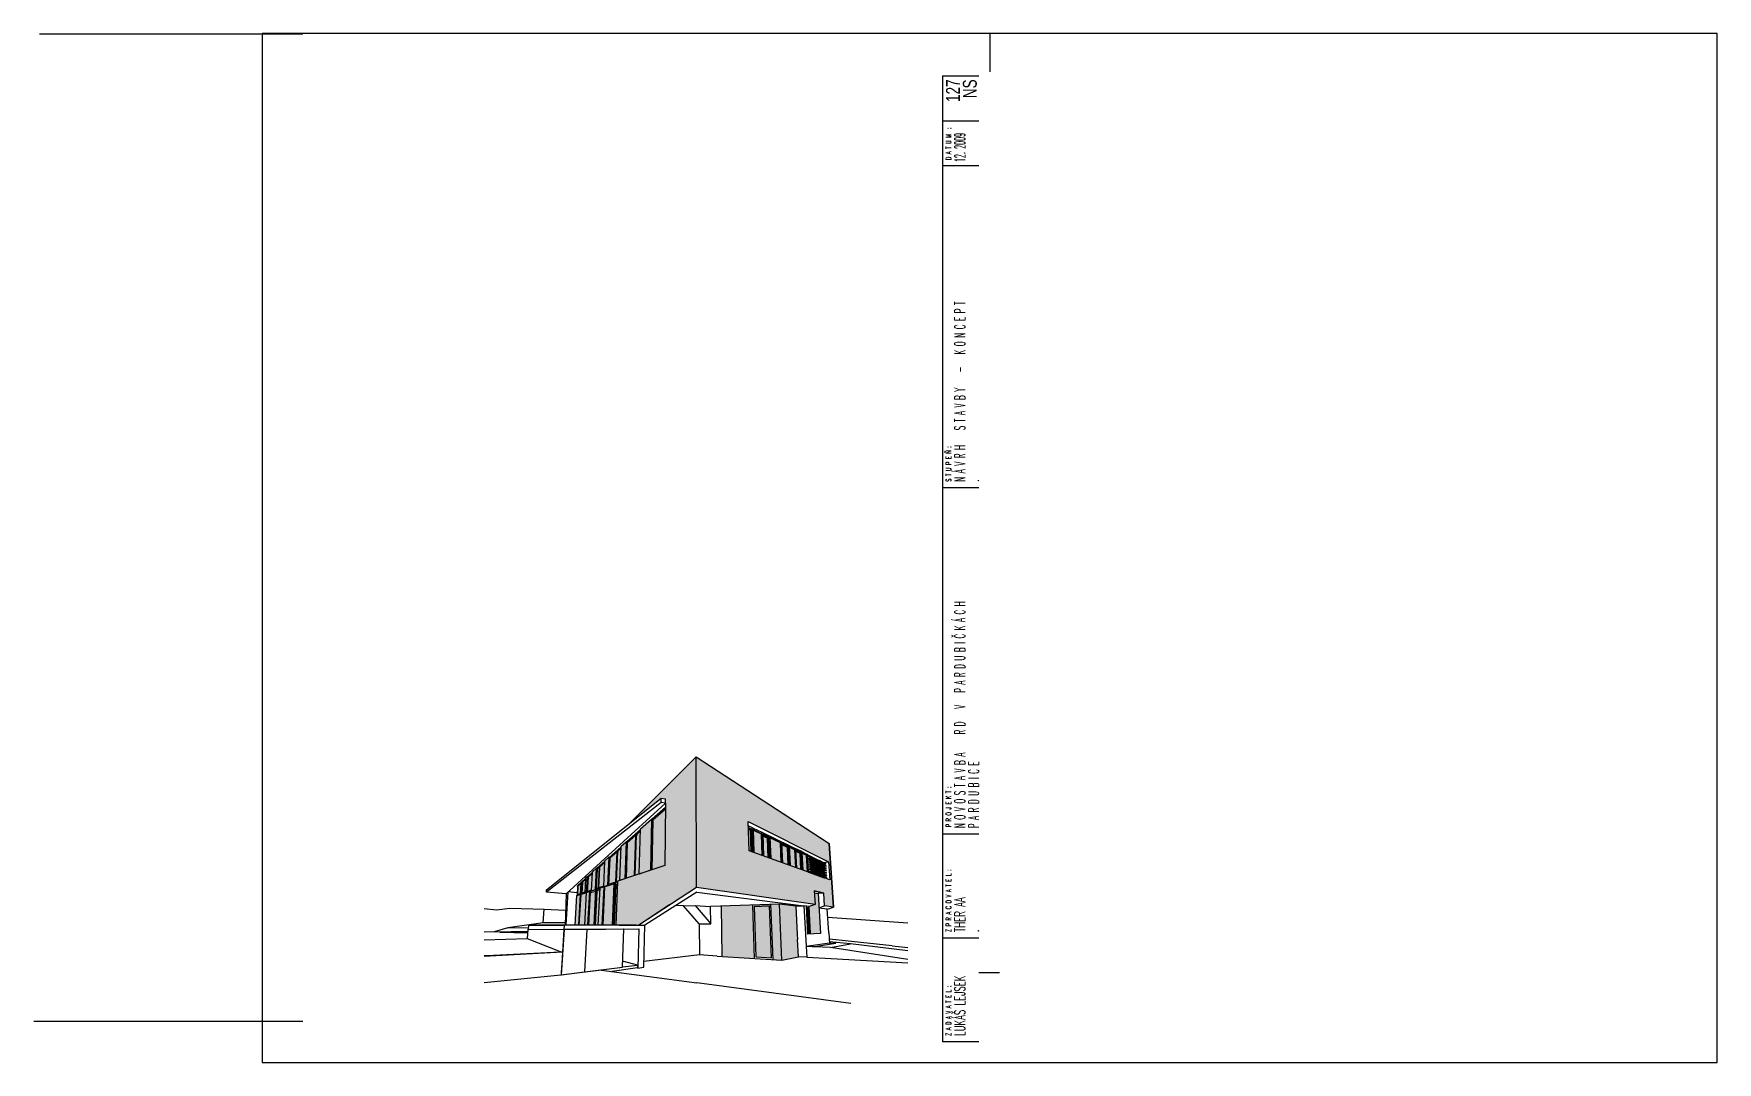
# Paper-space layout 'celni' of a CAD drawing. Header units: millimetres. Extents: x -492 to -6, y -6 to 291.
import ezdxf
from ezdxf.enums import TextEntityAlignment as Align

# ---------------------------------------------------------------- set-up
doc = ezdxf.new("R2010")
doc.units = ezdxf.units.MM
doc.layers.add('FLOATING-WINDOWS', color=2, linetype='Continuous', plot=False)
doc.layers.add('FLOATINGWINDOWS', color=2, linetype='Continuous', plot=False)
for name, color, linetype in [('ROZPISKA', 7, 'Continuous'), ('SRAFA', 251, 'Continuous'), ('srafa fasada', 253, 'Continuous'), ('ZDIVO', 1, 'Continuous')]:
    doc.layers.add(name, color=color, linetype=linetype)
doc.styles.add('ARIEL', font='arial.ttf', dxfattribs={"height": 1})
doc.styles.add('ROMANS', font='romans.shx', dxfattribs={"width": 0.7})

psp = doc.layouts.new('celni')

# ---------------------------------------------------------------- hatches: boundary and pattern name
at = {"layer": 'SRAFA'}
psp.add_hatch(color=9, dxfattribs=at).paths.add_polyline_path([(-300.41, 44.69), (-300.48, 82.39), (-319.94, 62.96), (-310.56, 70.47), (-309.31, 70.28), (-309.32, 69.03), (-309.59, 50.98), (-323.19, 46.46), (-323.68, 33.81), (-322.72, 33.81), (-317.04, 33.79)])
h = psp.add_hatch(color=252, dxfattribs=at)
h.paths.add_polyline_path([(-262.14, 57.35), (-260.82, 38.94), (-263.43, 39.32), (-263.68, 43), (-266.43, 43.67), (-266.19, 39.72), (-300.41, 44.69), (-300.48, 82.39)])
h.paths.add_polyline_path([(-285.49, 63.75), (-262.31, 52.07), (-261.94, 46.83), (-285.24, 55.25)], flags=16)
at = {"layer": 'SRAFA', "lineweight": 9}
h = psp.add_hatch(dxfattribs=at)
h.set_pattern_fill('WOOD_2', color=252, scale=0.4, style=0, pattern_type=2)
h.set_pattern_definition([(108.4349, (0.104, 0), (-0.39999936, 0.800000174), [0.1517892, -1.1131216]), (139.3987, (0.056, 0.144), (-2.399999607, 2.0000001685), [0.0737564, -3.6140616]), (136.8476, (0.4, 0.192), (-5.999999015, 5.6000011336), [0.1754536, -8.5972312]), (109.9831, (0.272, 0.312), (-1.1999997816, 3.2000002635), [0.0936376, -4.5882424]), (90, (0.24, 0), (-0.4, 0.4), [0.08, -0.32]), (118.4429, (0.24, 0.08), (2.79999753556, -5.2000015064), [0.2183576, -10.6995176]), (84.2894, (0.136, 0.272), (-0.400000526, -3.5999997694), [0.0803992, -3.9395512]), (129.8056, (0.144, 0.352), (1.600000973, -1.9999992245), [0.062482, -3.061618])])
h.paths.add_polyline_path([(-313.38, 64.42), (-316.58, 61.58), (-316.94, 48.55), (-313.71, 49.63)])
at = {"layer": 'SRAFA'}
h = psp.add_hatch(color=9, dxfattribs=at)
h.paths.add_polyline_path([(-281.68, 60.13), (-284.05, 61.24), (-283.84, 54.75), (-281.46, 53.89)])
h.paths.add_polyline_path([(-272.03, 55.56), (-273.6, 56.3), (-273.33, 50.95), (-271.76, 50.38)])
h.paths.add_polyline_path([(-268.65, 53.96), (-269.98, 54.59), (-269.69, 49.63), (-268.37, 49.15)])
at = {"layer": 'SRAFA', "lineweight": 9}
h = psp.add_hatch(dxfattribs=at)
h.set_pattern_fill('WOOD_2', color=252, scale=0.3, style=0, pattern_type=2)
h.set_pattern_definition([(108.4349, (0.078, 0), (-0.29999952, 0.60000013), [0.1138419, -0.8348412]), (139.3987, (0.042, 0.108), (-1.7999997054, 1.5000001264), [0.0553173, -2.7105462]), (136.8476, (0.3, 0.144), (-4.49999926125, 4.20000085016), [0.1315902, -6.4479234]), (109.9831, (0.204, 0.234), (-0.8999998362, 2.4000001976), [0.0702282, -3.4411818]), (90, (0.18, 0), (-0.3, 0.3), [0.06, -0.24]), (118.4429, (0.18, 0.06), (2.09999815167, -3.90000112978), [0.1637682, -8.0246382]), (84.2894, (0.102, 0.204), (-0.3000003944, -2.699999827), [0.0602994, -2.9546634]), (129.8056, (0.108, 0.264), (1.2000007298, -1.4999994184), [0.0468615, -2.2962135])])
h.paths.add_polyline_path([(-334, 42.65), (-334.95, 42.34), (-335.46, 33.79), (-334.51, 33.8)])
h.paths.add_polyline_path([(-331.33, 43.52), (-332.15, 43.25), (-332.66, 33.8), (-331.84, 33.8)])
h.paths.add_polyline_path([(-327.19, 44.86), (-328.25, 44.52), (-328.76, 33.8), (-327.7, 33.8)])
h.paths.add_polyline_path([(-331.9, 47.83), (-332.43, 47.36), (-332.67, 43.08), (-332.15, 43.25)])
h.paths.add_polyline_path([(-329.25, 50.2), (-330.49, 49.1), (-330.77, 43.7), (-329.56, 44.09)])
h.paths.add_polyline_path([(-325.71, 53.37), (-326.85, 52.34), (-327.19, 44.86), (-326.06, 45.23)])
h.paths.add_polyline_path([(-320.68, 57.89), (-322.15, 56.58), (-322.52, 46.7), (-321.05, 47.19)])
at = {"layer": 'srafa fasada'}
h = psp.add_hatch(color=251, dxfattribs=at)
h.paths.add_polyline_path([(-309.35, 67.32), (-313.01, 64.1), (-313.32, 49.74), (-309.59, 50.98)])
h.paths.add_polyline_path([(-316.6, 60.93), (-317.81, 59.87), (-318.16, 48.13), (-316.89, 48.55), (-316.94, 48.55)])
h.paths.add_polyline_path([(-317.94, 59.76), (-320.39, 57.6), (-320.74, 47.27), (-318.29, 48.09)])
h.paths.add_polyline_path([(-322.17, 56.03), (-323.25, 55.08), (-323.6, 46.27), (-323.19, 46.4), (-323.19, 46.46), (-322.47, 46.7), (-322.52, 46.7)])
h.paths.add_polyline_path([(-323.35, 54.99), (-325.45, 53.14), (-325.78, 45.55), (-323.7, 46.23)])
h.paths.add_polyline_path([(-326.87, 51.88), (-328.37, 50.57), (-328.66, 44.59), (-327.18, 45.08)])
h.paths.add_polyline_path([(-328.45, 50.5), (-329.11, 49.92), (-329.38, 44.35), (-328.73, 44.57)])
h.paths.add_polyline_path([(-330.51, 48.68), (-331.7, 47.63), (-331.92, 43.52), (-330.76, 43.9)])
h.paths.add_polyline_path([(-332.46, 46.97), (-333.31, 46.21), (-333.5, 42.99), (-332.66, 43.27)])
h.paths.add_polyline_path([(-333.37, 46.16), (-333.67, 45.89), (-333.84, 42.88), (-333.55, 42.98)])
h.paths.add_polyline_path([(-333.73, 45.85), (-334.66, 45.03), (-334.54, 45.02), (-334.68, 42.6), (-333.9, 42.86)])
h.paths.add_polyline_path([(-332.15, 43.15), (-333.74, 42.64), (-334.24, 33.8), (-332.66, 33.8)])
h.paths.add_polyline_path([(-329.49, 43.64), (-330.97, 43.18), (-331.46, 33.8), (-329.98, 33.8)])
h.paths.add_polyline_path([(-328.27, 44.01), (-329.17, 43.73), (-329.03, 43.73), (-329.52, 33.8), (-328.76, 33.8)])
h.paths.add_polyline_path([(-323.23, 45.51), (-323.59, 45.4), (-324.05, 33.81), (-323.68, 33.81)])
h = psp.add_hatch(color=251, dxfattribs=at)
h.paths.add_polyline_path([(-284.82, 61.17), (-285.42, 61.45), (-285.24, 55.25), (-284.63, 55.04)])
h.paths.add_polyline_path([(-279.89, 58.88), (-281.27, 59.52), (-281.05, 53.74), (-279.67, 53.24)])
h.paths.add_polyline_path([(-276.19, 57.53), (-279.21, 58.96), (-278.97, 52.99), (-275.93, 51.89)])
h.paths.add_polyline_path([(-274.18, 56.22), (-275.82, 56.98), (-275.58, 51.76), (-273.93, 51.17)])
h.paths.add_polyline_path([(-270.51, 54.51), (-271.7, 55.07), (-271.44, 50.26), (-270.25, 49.83)])
h.paths.add_polyline_path([(-265.33, 42.92), (-266.4, 43.16), (-266.19, 39.72), (-267.92, 39.19), (-267.45, 31.23), (-264.59, 31.42)])
h.paths.add_polyline_path([(-271.75, 39.31), (-276.47, 39.86), (-275.75, 23.67), (-270.99, 24.66), (-271.25, 29.66), (-271.33, 31.17)])
h.paths.add_polyline_path([(-276.47, 39.86), (-278.91, 39.77), (-278.28, 23.83), (-275.75, 23.67)])
h.paths.add_polyline_path([(-279.32, 39.33), (-283.68, 39.18), (-283.22, 24.62), (-278.73, 24.35)])
h.paths.add_polyline_path([(-284.16, 39.58), (-293.17, 39.25), (-292.96, 24.76), (-283.68, 24.18)])
psp.add_hatch(color=251, dxfattribs=at).paths.add_polyline_path([(-324.14, 45.72), (-326.88, 44.84), (-327.38, 33.8), (-324.62, 33.8)])

# ---------------------------------------------------------------- linework, layer by layer
for p, q in [((-300.48, 82.39), (-319.94, 62.96)), ((-300.41, 44.69), (-300.48, 82.39)), ((-300.48, 82.39), (-262.71, 57.72)), ((-310.58, 69.21), (-343.7, 43.33)), ((-343.68, 43.95), (-310.56, 70.47)), ((-309.32, 69.03), (-337.98, 42.87)), ((-310.58, 69.21), (-310.56, 70.47)), ((-309.32, 69.03), (-310.58, 69.21)), ((-310.56, 70.47), (-309.31, 70.28)), ((-309.32, 69.03), (-309.59, 50.98)), ((-309.32, 69.03), (-309.31, 70.28)), ((-316.58, 61.58), (-313.38, 64.42)), ((-313.38, 64.42), (-313.71, 49.63)), ((-313.48, 49.68), (-313.17, 63.95)), ((-313.17, 64.38), (-313.38, 64.42)), ((-313.01, 64.1), (-313.32, 49.74)), ((-309.34, 67.79), (-313.17, 64.38)), ((-313.01, 64.1), (-313.17, 63.95)), ((-313.17, 63.95), (-313.17, 63.95)), ((-313.12, 64.37), (-309.34, 67.73)), ((-309.35, 67.32), (-313.01, 64.1)), ((-313.01, 64.1), (-312.91, 64.08)), ((-285.24, 55.25), (-285.49, 63.75)), ((-285.49, 63.75), (-262.31, 52.07)), ((-316.59, 61.34), (-320.49, 57.87)), ((-320.45, 57.86), (-316.59, 61.29)), ((-317.94, 59.76), (-320.39, 57.6)), ((-318.29, 48.09), (-317.94, 59.76)), ((-317.81, 59.87), (-318.16, 48.13)), ((-317.81, 59.87), (-317.94, 59.76)), ((-317.94, 59.76), (-317.94, 59.76)), ((-316.6, 60.93), (-317.81, 59.87)), ((-317.81, 59.87), (-317.47, 59.83)), ((-316.94, 48.55), (-316.58, 61.58)), ((-284.07, 61.82), (-285.45, 62.49)), ((-285.44, 62.02), (-284.3, 61.48)), ((-284.48, 61.45), (-285.43, 61.9)), ((-285.43, 61.57), (-284.65, 61.2)), ((-284.82, 61.17), (-285.42, 61.45)), ((-284.65, 61.2), (-284.82, 61.17)), ((-284.63, 55.04), (-284.82, 61.17)), ((-284.65, 61.2), (-284.45, 54.97)), ((-284.3, 61.48), (-284.48, 61.45)), ((-284.27, 54.91), (-284.48, 61.45)), ((-284.3, 61.48), (-284.09, 54.84)), ((-284.07, 61.82), (-281.53, 60.59)), ((-284.05, 61.36), (-284.07, 61.82)), ((-284.05, 61.36), (-283.84, 54.75)), ((-284.05, 61.36), (-281.51, 60.15)), ((-284.05, 61.24), (-281.68, 60.13)), ((-281.51, 60.15), (-281.68, 60.13)), ((-281.46, 53.89), (-281.68, 60.13)), ((-281.53, 60.59), (-273.62, 56.78)), ((-281.28, 53.82), (-281.53, 60.59)), ((-281.29, 60.05), (-281.05, 53.74)), ((-279.42, 59.16), (-281.29, 60.05)), ((-281.28, 59.94), (-279.59, 59.14)), ((-279.73, 58.9), (-281.27, 59.62)), ((-279.89, 58.88), (-281.27, 59.52)), ((-279.73, 58.9), (-279.89, 58.88)), ((-279.67, 53.24), (-279.89, 58.88)), ((-279.5, 53.18), (-279.73, 58.9)), ((-279.42, 59.16), (-279.59, 59.14)), ((-279.59, 59.14), (-279.35, 53.12)), ((-279.18, 53.06), (-279.42, 59.16)), ((-279.22, 59.06), (-278.97, 52.99)), ((-276.03, 57.55), (-279.22, 59.06)), ((-276.19, 57.53), (-279.21, 58.96)), ((-322.15, 56.39), (-325.57, 53.35)), ((-325.53, 53.35), (-322.15, 56.35)), ((-323.35, 54.99), (-325.45, 53.14)), ((-323.7, 46.23), (-323.35, 54.99)), ((-323.25, 55.08), (-323.6, 46.27)), ((-323.25, 55.08), (-323.35, 54.99)), ((-323.35, 54.99), (-323.35, 54.99)), ((-322.17, 56.03), (-323.25, 55.08)), ((-323.25, 55.08), (-322.95, 55.04)), ((-322.52, 46.7), (-322.15, 56.58)), ((-322.15, 56.58), (-320.68, 57.89)), ((-320.68, 57.89), (-321.05, 47.19)), ((-320.39, 57.6), (-320.74, 47.27)), ((-320.49, 57.87), (-320.68, 57.89)), ((-320.39, 57.6), (-320.51, 57.49)), ((-320.39, 57.6), (-320.29, 57.59)), ((-261.94, 46.83), (-285.24, 55.25)), ((-276.03, 57.55), (-276.19, 57.53)), ((-275.93, 51.89), (-276.19, 57.53)), ((-275.76, 51.83), (-276.03, 57.55)), ((-273.77, 56.48), (-275.84, 57.46)), ((-275.84, 57.46), (-275.58, 51.76)), ((-275.84, 57.36), (-273.92, 56.46)), ((-274.03, 56.24), (-275.83, 57.08)), ((-274.18, 56.22), (-275.82, 56.98)), ((-274.03, 56.24), (-274.18, 56.22)), ((-273.93, 51.17), (-274.18, 56.22)), ((-273.77, 51.11), (-274.03, 56.24)), ((-273.77, 56.48), (-273.92, 56.46)), ((-273.92, 56.46), (-273.65, 51.06)), ((-273.49, 51.01), (-273.77, 56.48)), ((-273.62, 56.78), (-271.9, 55.95)), ((-273.62, 56.78), (-273.33, 50.95)), ((-273.6, 56.4), (-271.88, 55.58)), ((-273.6, 56.3), (-272.03, 55.56)), ((-271.88, 55.58), (-272.03, 55.56)), ((-271.76, 50.38), (-272.03, 55.56)), ((-270, 55.03), (-271.9, 55.95)), ((-271.9, 55.95), (-271.6, 50.32)), ((-271.44, 50.26), (-271.73, 55.51)), ((-271.73, 55.51), (-270.13, 54.75)), ((-270.27, 54.73), (-271.72, 55.42)), ((-271.71, 55.16), (-270.36, 54.53)), ((-270.51, 54.51), (-271.7, 55.07)), ((-270.36, 54.53), (-270.51, 54.51)), ((-270.25, 49.83), (-270.51, 54.51)), ((-270.36, 54.53), (-270.1, 49.78)), ((-270.13, 54.75), (-270.27, 54.73)), ((-269.99, 49.74), (-270.27, 54.73)), ((-270.13, 54.75), (-269.84, 49.68)), ((-270, 55.03), (-268.53, 54.32)), ((-270, 55.03), (-269.98, 54.68)), ((-268.51, 53.98), (-269.98, 54.68)), ((-269.98, 54.68), (-269.69, 49.63)), ((-269.98, 54.59), (-268.65, 53.96)), ((-268.51, 53.98), (-268.65, 53.96)), ((-268.37, 49.15), (-268.65, 53.96)), ((-268.22, 49.1), (-268.53, 54.32)), ((-268.53, 54.32), (-268.4, 54.26)), ((-268.09, 49.05), (-268.4, 54.26)), ((-267.76, 53.78), (-268.39, 54.08)), ((-268.27, 53.72), (-267.7, 53.79)), ((-263.56, 51.45), (-268.27, 53.72)), ((-267.7, 53.79), (-263.05, 51.51)), ((-262.71, 57.72), (-262.52, 57.6)), ((-262.14, 57.35), (-262.52, 57.6)), ((-260.82, 38.94), (-262.14, 57.35)), ((-330.49, 48.97), (-331.78, 47.83)), ((-331.75, 47.82), (-330.49, 48.94)), ((-330.51, 48.68), (-331.7, 47.63)), ((-330.49, 49.1), (-330.77, 43.7)), ((-329.25, 50.2), (-330.49, 49.1)), ((-329.11, 49.92), (-329.91, 33.8)), ((-329.56, 44.09), (-329.25, 50.2)), ((-329.25, 50.2), (-329.09, 50.18)), ((-326.86, 52.2), (-329.13, 50.19)), ((-328.45, 50.5), (-329.11, 49.92)), ((-329.11, 49.92), (-329, 49.91)), ((-329.09, 50.18), (-326.86, 52.17)), ((-328.73, 44.57), (-328.45, 50.5)), ((-328.37, 50.57), (-328.66, 44.59)), ((-328.37, 50.57), (-328.45, 50.5)), ((-326.87, 51.88), (-328.37, 50.57)), ((-328.37, 50.57), (-328.37, 50.57)), ((-327.19, 44.86), (-326.85, 52.34)), ((-326.85, 52.34), (-325.71, 53.37)), ((-325.71, 53.37), (-326.06, 45.23)), ((-325.88, 45.22), (-325.54, 53.06)), ((-325.45, 53.14), (-325.79, 45.25)), ((-325.53, 53.35), (-325.71, 53.37)), ((-325.45, 53.14), (-325.54, 53.06)), ((-325.45, 53.14), (-325.33, 53.12)), ((-309.59, 50.98), (-323.19, 46.46)), ((-313.71, 49.63), (-316.94, 48.55)), ((-313.65, 49.63), (-313.71, 49.63)), ((-268.23, 53.17), (-267.67, 53.23)), ((-263.53, 50.96), (-268.23, 53.17)), ((-268.2, 52.61), (-267.63, 52.68)), ((-263.5, 50.47), (-268.2, 52.61)), ((-268.17, 52.06), (-267.6, 52.12)), ((-263.46, 49.97), (-268.17, 52.06)), ((-268.13, 51.5), (-267.57, 51.56)), ((-263.43, 49.48), (-268.13, 51.5)), ((-268.1, 50.94), (-267.53, 51)), ((-263.39, 48.98), (-268.1, 50.94)), ((-268.09, 49.11), (-263.55, 47.46)), ((-268.07, 50.38), (-267.5, 50.43)), ((-263.36, 48.48), (-268.07, 50.38)), ((-268.03, 49.82), (-267.46, 49.87)), ((-263.33, 47.99), (-268.03, 49.82)), ((-268, 49.26), (-267.43, 49.31)), ((-263.29, 47.49), (-268, 49.26)), ((-267.67, 53.23), (-263.02, 51.01)), ((-267.63, 52.68), (-262.98, 50.52)), ((-267.6, 52.12), (-262.95, 50.02)), ((-267.57, 51.56), (-262.91, 49.52)), ((-267.53, 51), (-262.88, 49.03)), ((-267.5, 50.43), (-262.84, 48.53)), ((-267.46, 49.87), (-262.81, 48.03)), ((-267.43, 49.31), (-262.77, 47.53)), ((-263.85, 51.91), (-264.94, 52.44)), ((-263.85, 51.91), (-262.31, 52.07)), ((-263.85, 51.9), (-263.85, 51.91)), ((-263.82, 51.39), (-263.83, 51.58)), ((-263.78, 50.89), (-263.8, 51.09)), ((-263.75, 50.38), (-263.76, 50.59)), ((-263.71, 49.87), (-263.73, 50.09)), ((-263.68, 49.37), (-263.7, 49.59)), ((-263.65, 48.86), (-263.66, 49.09)), ((-263.05, 51.51), (-263.56, 51.45)), ((-263.02, 51.01), (-263.53, 50.96)), ((-262.98, 50.52), (-263.5, 50.47)), ((-262.95, 50.02), (-263.46, 49.97)), ((-262.91, 49.52), (-263.43, 49.48)), ((-262.88, 49.03), (-263.39, 48.98)), ((-262.31, 52.07), (-261.94, 46.83)), ((-343.7, 43.33), (-343.68, 43.95)), ((-334.71, 44.92), (-334.86, 42.37)), ((-334.66, 45.03), (-334.8, 42.56)), ((-334.71, 44.92), (-334.69, 45.2)), ((-332.44, 47.24), (-334.69, 45.23)), ((-334.69, 45.2), (-332.44, 47.21)), ((-334.69, 45.23), (-334.69, 45.23)), ((-334.69, 45.2), (-334.69, 45.23)), ((-334.68, 42.6), (-334.54, 45.02)), ((-333.73, 45.85), (-334.66, 45.03)), ((-334.66, 45.03), (-334.54, 45.02)), ((-333.67, 45.89), (-334.37, 33.8)), ((-333.91, 42.65), (-333.73, 45.85)), ((-333.67, 45.89), (-333.73, 45.85)), ((-333.37, 46.16), (-333.67, 45.89)), ((-333.67, 45.89), (-333.44, 45.88)), ((-333.55, 42.98), (-333.37, 46.16)), ((-333.31, 46.21), (-333.5, 42.99)), ((-333.31, 46.21), (-333.37, 46.16)), ((-332.46, 46.97), (-333.31, 46.21)), ((-333.31, 46.21), (-333.08, 46.2)), ((-332.43, 47.36), (-332.67, 43.08)), ((-331.9, 47.83), (-332.43, 47.36)), ((-332.15, 43.25), (-331.9, 47.83)), ((-331.99, 43.3), (-331.76, 47.58)), ((-330.76, 43.9), (-331.98, 43.49)), ((-331.7, 47.63), (-331.93, 43.32)), ((-331.9, 47.83), (-331.75, 47.82)), ((-331.7, 47.63), (-331.76, 47.58)), ((-331.7, 47.63), (-331.6, 47.63)), ((-331.18, 43.51), (-328.25, 44.45)), ((-329.47, 44.01), (-331.05, 43.5)), ((-330.77, 43.7), (-329.56, 44.09)), ((-329.98, 33.8), (-329.47, 44.06)), ((-329.26, 44.08), (-329.77, 33.8)), ((-329.26, 44.08), (-329.56, 44.09)), ((-328.73, 44.57), (-329.38, 44.35)), ((-328.26, 44.4), (-329.26, 44.08)), ((-328.27, 44.01), (-329.17, 43.73)), ((-328.76, 33.8), (-328.25, 44.52)), ((-328.66, 44.59), (-328.73, 44.57)), ((-327.18, 45.08), (-328.66, 44.59)), ((-328.25, 44.52), (-327.19, 44.86)), ((-327.19, 44.86), (-327.7, 33.8)), ((-327.02, 44.85), (-327.52, 33.8)), ((-327.38, 33.8), (-326.88, 44.84)), ((-326.06, 45.23), (-327.19, 44.86)), ((-326.88, 44.84), (-327.19, 44.86)), ((-327.02, 44.85), (-325.88, 45.22)), ((-324.14, 45.72), (-326.88, 44.84)), ((-325.74, 45.21), (-326.06, 45.23)), ((-325.79, 45.25), (-325.88, 45.22)), ((-323.7, 46.23), (-325.87, 45.52)), ((-325.79, 45.25), (-324.14, 45.78)), ((-325.65, 45.24), (-325.79, 45.25)), ((-324.62, 33.81), (-324.14, 45.78)), ((-324.04, 45.81), (-324.52, 33.81)), ((-323.88, 45.8), (-324.36, 33.81)), ((-324.21, 33.81), (-323.75, 45.41)), ((-324.04, 45.81), (-324.14, 45.78)), ((-324.05, 33.81), (-323.59, 45.4)), ((-324.04, 45.81), (-323.21, 46.08)), ((-323.88, 45.8), (-324.04, 45.81)), ((-323.21, 46.02), (-323.88, 45.8)), ((-323.75, 45.41), (-323.23, 45.57)), ((-323.75, 45.41), (-323.59, 45.4)), ((-323.6, 46.27), (-323.7, 46.23)), ((-323.19, 46.46), (-323.68, 33.81)), ((-323.19, 46.4), (-323.6, 46.27)), ((-323.23, 45.51), (-323.59, 45.4)), ((-321.05, 47.19), (-322.52, 46.7)), ((-322.47, 46.7), (-322.52, 46.7)), ((-321, 47.19), (-321.05, 47.19)), ((-300.41, 44.69), (-317.04, 33.79)), ((-316.89, 48.55), (-316.94, 48.55)), ((-266.19, 39.72), (-300.41, 44.69)), ((-263.61, 48.35), (-263.63, 48.59)), ((-263.58, 47.83), (-263.59, 48.09)), ((-263.55, 47.46), (-263.56, 47.59)), ((-263.55, 47.41), (-263.55, 47.46)), ((-262.84, 48.53), (-263.36, 48.48)), ((-262.81, 48.03), (-263.33, 47.99)), ((-262.77, 47.53), (-263.29, 47.49)), ((-337.98, 42.87), (-343.7, 43.33)), ((-337.98, 42.87), (-338.34, 33.79)), ((-338.05, 33.79), (-337.44, 43.37)), ((-334.82, 43.14), (-337.44, 43.37)), ((-335.46, 33.79), (-334.95, 42.34)), ((-334.95, 42.34), (-334, 42.65)), ((-334.8, 42.56), (-334.81, 42.39)), ((-332.66, 43.27), (-334.8, 42.56)), ((-334, 42.65), (-334.51, 33.8)), ((-334.24, 33.8), (-333.74, 42.64)), ((-333.74, 42.64), (-334, 42.65)), ((-333.86, 42.65), (-332.15, 43.2)), ((-332.15, 43.15), (-333.74, 42.64)), ((-332.67, 43.08), (-332.15, 43.25)), ((-332.4, 43.07), (-332.67, 43.08)), ((-332.66, 33.8), (-332.15, 43.25)), ((-332.15, 43.25), (-331.33, 43.52)), ((-331.33, 43.52), (-331.84, 33.8)), ((-331.05, 43.5), (-331.56, 33.8)), ((-331.46, 33.8), (-330.97, 43.18)), ((-331.05, 43.5), (-331.33, 43.52)), ((-330.97, 43.18), (-329.49, 43.64)), ((-330.97, 43.18), (-330.83, 43.17)), ((-330.48, 43.69), (-330.77, 43.7)), ((-329.17, 43.73), (-329.66, 33.8)), ((-329.52, 33.8), (-329.03, 43.73)), ((-329.03, 43.73), (-329.17, 43.73)), ((-308.16, 39.61), (-317.03, 33.79)), ((-300.31, 43.3), (-315.33, 33.8)), ((-304.18, 39.33), (-306.34, 39.48)), ((-304.18, 39.33), (-300.82, 39.47)), ((-299.6, 34.14), (-304.18, 39.33)), ((-300.82, 39.47), (-296.3, 34.15)), ((-300.82, 39.47), (-296.35, 39.13)), ((-300.31, 43.3), (-269.4, 39.38)), ((-276.47, 39.86), (-296.35, 39.13)), ((-296.3, 34.15), (-296.35, 39.13)), ((-292.96, 24.76), (-293.17, 39.25)), ((-283.68, 24.18), (-284.16, 39.58)), ((-279.32, 39.34), (-283.75, 39.19)), ((-283.75, 39.19), (-283.68, 39.18)), ((-283.75, 39.19), (-283.29, 24.61)), ((-283.68, 39.18), (-279.32, 39.33)), ((-283.22, 24.62), (-283.68, 39.18)), ((-278.73, 24.34), (-279.32, 39.34)), ((-278.28, 23.83), (-278.91, 39.77)), ((-271.75, 39.31), (-276.47, 39.86)), ((-275.75, 23.67), (-276.47, 39.86)), ((-271.69, 39.31), (-271.75, 39.31)), ((-271.75, 39.31), (-271.33, 31.17)), ((-271.69, 39.31), (-269.4, 39.38)), ((-267.91, 39.2), (-269.4, 39.38)), ((-269.4, 39.38), (-268.94, 31.14)), ((-268.23, 31.18), (-268.7, 39.29)), ((-266.19, 39.72), (-267.92, 39.19)), ((-267.45, 31.23), (-267.92, 39.19)), ((-266.43, 43.67), (-263.68, 43)), ((-266.43, 43.67), (-266.19, 39.72)), ((-266.4, 43.16), (-265.33, 42.92)), ((-263.68, 43), (-265.33, 42.92)), ((-265.33, 42.92), (-264.59, 31.42)), ((-265.06, 38.83), (-263.43, 39.32)), ((-263.43, 39.32), (-263.68, 43)), ((-260.82, 38.94), (-263.43, 39.32)), ((-262.35, 38.49), (-260.82, 38.94)), ((-361.74, 38.61), (-358.18, 38.19)), ((-358.18, 38.19), (-354.33, 38.67)), ((-344.69, 34.49), (-354.86, 33.03)), ((-354.33, 38.67), (-344.4, 38.39)), ((-344.69, 34.49), (-344.4, 38.39)), ((-338.31, 34.46), (-344.69, 34.49)), ((-344.4, 38.39), (-338.17, 38.15)), ((-315.81, 34.6), (-315.8, 34.6)), ((-299.6, 34.14), (-296.3, 34.15)), ((-299.6, 34.14), (-299.57, 25.18)), ((-268.53, 38.86), (-268.03, 38.8)), ((-268.11, 31.62), (-268.53, 38.86)), ((-268.17, 38.8), (-268.53, 38.84)), ((-267.75, 31.65), (-268.17, 38.8)), ((-268.03, 38.8), (-268.17, 38.8)), ((-268.03, 38.8), (-267.61, 31.65)), ((-265.07, 38.86), (-264.95, 38.87)), ((-265.06, 38.83), (-262.64, 38.53)), ((-262.65, 38.53), (-262.64, 38.53)), ((-262.18, 31.58), (-262.65, 38.53)), ((-262.64, 38.41), (-262.35, 38.49)), ((-239.4, 34.37), (-262.48, 35.99)), ((-358.81, 31.88), (-361.74, 31.72)), ((-349.21, 29.83), (-361.74, 29.44)), ((-354.86, 33.03), (-358.81, 31.88)), ((-358.81, 31.88), (-349.03, 32.03)), ((-357.2, 31.7), (-349.04, 31.84)), ((-349.07, 31.48), (-357.2, 31.7)), ((-354.86, 33.03), (-348.94, 33.07)), ((-349.21, 29.83), (-348.98, 32.64)), ((-339.69, 26.13), (-349.21, 29.83)), ((-348.88, 33.78), (-348.98, 32.64)), ((-348.98, 32.64), (-338.67, 32.49)), ((-327.49, 33.8), (-348.88, 33.78)), ((-348.88, 33.78), (-338.58, 33.76)), ((-338.67, 32.49), (-339.51, 19.45)), ((-339.39, 19.43), (-338.55, 32.49)), ((-338.58, 33.76), (-338.67, 32.49)), ((-326.79, 32.64), (-338.67, 32.49)), ((-338.67, 32.49), (-338.55, 32.49)), ((-338.55, 32.49), (-326.67, 32.64)), ((-332.07, 32.57), (-332.73, 20.29)), ((-332.61, 20.27), (-331.96, 32.57)), ((-332.07, 32.57), (-331.96, 32.57)), ((-331.96, 32.57), (-321.35, 32.71)), ((-317.8, 33.79), (-327.49, 33.8)), ((-327.2, 33.8), (-327.23, 33.8)), ((-326.67, 32.64), (-317.07, 32.76)), ((-322.72, 33.81), (-326.66, 33.81)), ((-322.72, 33.81), (-315.34, 33.79)), ((-321.73, 21.67), (-321.35, 32.71)), ((-321.46, 32.71), (-321.35, 32.71)), ((-317.06, 32.76), (-317.37, 21.4)), ((-315.62, 21.64), (-315.34, 33.8)), ((-271.33, 31.17), (-271.25, 29.66)), ((-270.99, 24.66), (-271.25, 29.66)), ((-268.94, 31.14), (-268.74, 27.61)), ((-264.59, 31.42), (-268.23, 31.18)), ((-268.11, 31.63), (-267.75, 31.65)), ((-267.61, 31.65), (-268.11, 31.62)), ((-267.61, 31.65), (-267.75, 31.65)), ((-262.18, 31.58), (-261.97, 28.62)), ((-243.9, 27.84), (-262.05, 29.76)), ((-361.74, 24.85), (-339.07, 26.04)), ((-361.74, 24.99), (-360.9, 25.03)), ((-360.9, 25.03), (-339.69, 26.13)), ((-339.69, 26.13), (-339.08, 26.04)), ((-299.57, 25.18), (-315.58, 23.27)), ((-294.48, 24.86), (-299.57, 25.18)), ((-294.48, 24.86), (-275.75, 23.67)), ((-283.29, 24.61), (-283.22, 24.62)), ((-283.29, 24.61), (-278.73, 24.34)), ((-283.22, 24.62), (-278.73, 24.35)), ((-275.75, 23.67), (-270.99, 24.66)), ((-268.56, 24.53), (-270.99, 24.66)), ((-268.75, 27.61), (-268.74, 27.61)), ((-261.97, 28.62), (-268.74, 27.61)), ((-268.74, 27.61), (-268.56, 24.53)), ((-261.76, 27.35), (-268.74, 27.61)), ((-268.56, 24.53), (-261.54, 24.14)), ((-266.89, 27.54), (-260.15, 28.6)), ((-255.91, 28.44), (-262, 28.98)), ((-261.98, 28.69), (-261.7, 28.66)), ((-261.76, 27.35), (-255.91, 28.44)), ((-239.4, 23.87), (-261.76, 27.35)), ((-261.7, 28.66), (-260.15, 28.6)), ((-239.4, 26.39), (-255.91, 28.44)), ((-243.9, 27.84), (-239.4, 27.36)), ((-327.83, 20.83), (-339.52, 19.32)), ((-339.52, 19.32), (-339.51, 19.45)), ((-339.34, 22.09), (-339.51, 19.45)), ((-339.39, 19.43), (-339.51, 19.45)), ((-339.39, 19.43), (-332.73, 20.29)), ((-332.61, 20.27), (-332.73, 20.29)), ((-332.61, 20.27), (-321.73, 21.67)), ((-327.83, 20.83), (-300.35, 17.14)), ((-317.43, 21.43), (-324.79, 20.42)), ((-321.72, 21.72), (-317.41, 22.28)), ((-321.67, 23.41), (-321.39, 23.34)), ((-317.41, 22.28), (-321.39, 23.34)), ((-317.41, 22.28), (-317.43, 21.43)), ((-317.37, 21.4), (-315.62, 21.64)), ((-261.54, 24.14), (-239.4, 22.91)), ((-339.52, 19.32), (-361.74, 17.13)), ((-255.83, 11.16), (-300.35, 17.14))]:
    psp.add_line(p, q)
at = {"layer": 'FLOATING-WINDOWS'}
for points in [[(-262.14, 57.35), (-260.82, 38.94), (-263.43, 39.32), (-263.68, 43), (-266.43, 43.67), (-266.19, 39.72), (-300.41, 44.69), (-300.48, 82.39)], [(-285.49, 63.75), (-262.31, 52.07), (-261.94, 46.83), (-285.24, 55.25)]]:
    psp.add_lwpolyline(points, close=True, dxfattribs=at)
at = {"layer": 'FLOATINGWINDOWS'}
for p, q in [((-414, 291), (-490.08, 291)), ((-215.74, 291.18), (-215.74, 280.18)), ((-218.93, 20.07), (-212.93, 20.07)), ((-414, 6), (-491.73, 6))]:
    psp.add_line(p, q, dxfattribs=at)
psp.add_lwpolyline([(-425.74, -5.82), (-5.74, -5.82), (-5.74, 291.18), (-425.74, 291.18)], close=True, dxfattribs=at)
at = {"layer": 'ROZPISKA'}
for p, q in [((-229.4, 278.98), (-229.4, 0.11)), ((-229.4, 278.98), (-218.9, 278.98)), ((-229.4, 278.98), (-218.9, 278.98)), ((-229.4, 265.98), (-218.9, 265.98)), ((-218.9, 252.98), (-229.4, 252.98)), ((-229.4, 160.11), (-218.9, 160.11)), ((-229.4, 60.11), (-218.9, 60.11)), ((-229.4, 30.11), (-218.9, 30.11)), ((-218.9, 0.11), (-229.4, 0.11))]:
    psp.add_line(p, q, dxfattribs=at)

# ---------------------------------------------------------------- texts
at = {"layer": 'ROZPISKA', "style": 'ARIEL', "width": 0.7}
for s, p in [('127', (-224.38, 277.98)), ('NS', (-219.51, 277.98))]:
    psp.add_text(s, height=4, rotation=90, dxfattribs=at).set_placement(p, align=Align.RIGHT)
at = {"layer": 'ROZPISKA', "style": 'ROMANS'}
for s, height, width, p in [('D A T U M  :', 1.5, 0.58, (-226.9, 254.66)), ('12. 2009', 3, 0.45, (-222.9, 254.09)), ('S T U P E Ň :', 1.5, 0.58, (-226.9, 161.8)), ('.', 3, 0.5, (-218.9, 161.8)), ('N O V O S T A V B A   R D   V   P A R D U B I Č K Á C H', 3, 0.5, (-222.9, 61.8)), ('P A R D U B I C E', 3, 0.5, (-218.9, 61.8)), ('P R O J E K T :', 1.5, 0.58, (-226.9, 62.05)), ('Z P R A C O V A T E L :', 1.5, 0.58, (-226.9, 31.8)), ('THER AA', 3, 0.6, (-222.9, 31.8)), ('.', 3, 0.58, (-218.9, 31.8)), ('LUKÁŠ LEJSEK', 3, 0.6, (-222.9, 1.8)), ('Z A D A V A T E L :', 1.5, 0.58, (-226.9, 1.8))]:
    psp.add_text(s, height=height, rotation=90, dxfattribs=dict(at, width=width)).set_placement(p)
at = {"layer": 'ZDIVO', "style": 'ROMANS', "width": 0.5}
psp.add_text('N Á V R H   S T A V B Y   -   K O N C E P T', height=3, rotation=90, dxfattribs=at).set_placement((-222.9, 161.8))

doc.saveas('drawing.dxf')
